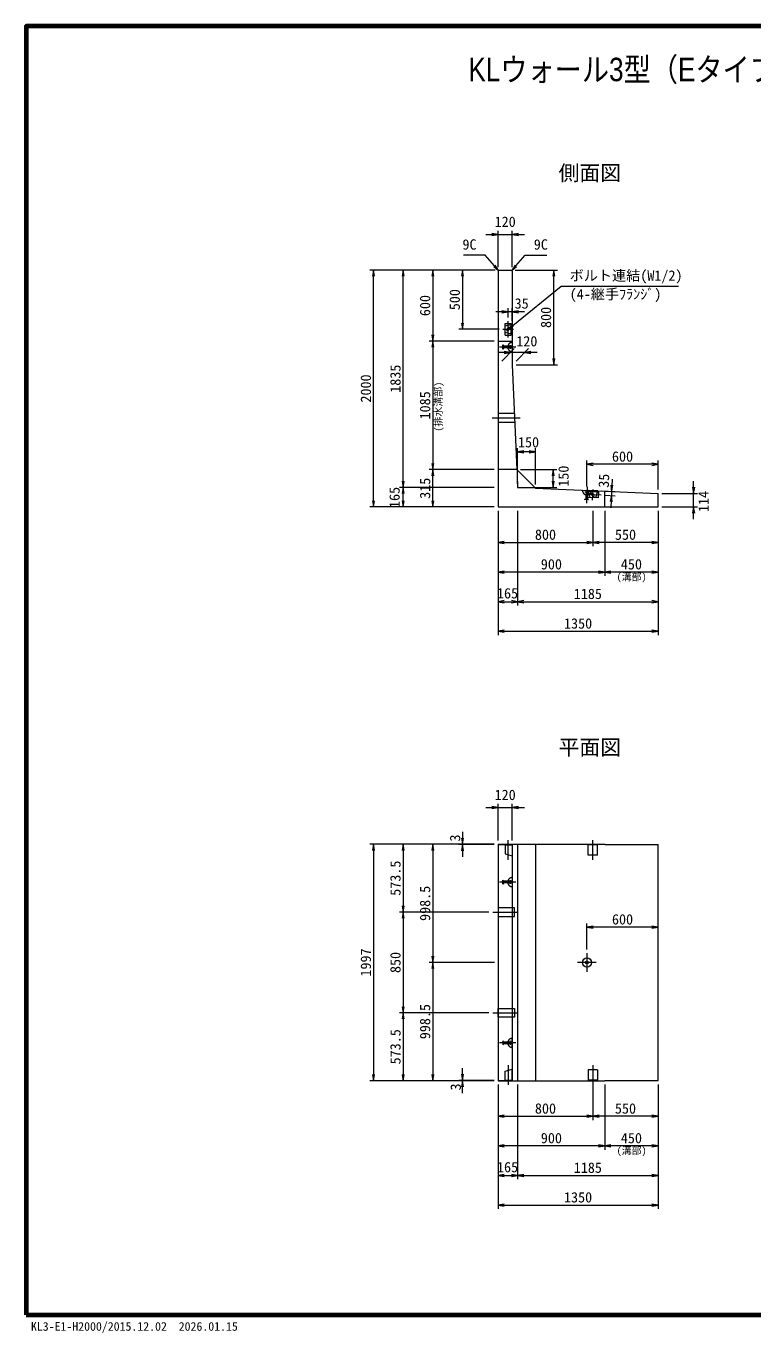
# Model space of a CAD drawing. Units: millimetres at full size, sheet at 1:40. Extents: x 108088 to 123888, y 10657 to 21690.
# Drawn here: x 108088 to 114218, y 10657 to 21690 of the extents above; entities that cross this region are included whole.
import ezdxf
from ezdxf.enums import TextEntityAlignment as Align

# ---------------------------------------------------------------- set-up
doc = ezdxf.new("R2010")
doc.units = ezdxf.units.MM
doc.header["$LTSCALE"] = 40
doc.linetypes.add('CHAIN', pattern=[18.5, 12, -1.5, 3.5, -1.5])
doc.linetypes.add('DASHED', pattern=[7.5, 6, -1.5])
for name, color, linetype, lineweight in [('01図枠', 1, 'Continuous', 70), ('中心', 6, 'CHAIN', 9), ('外形線', 7, 'Continuous', 13), ('寸法', 2, 'Continuous', 9), ('細線', 4, 'Continuous', 9)]:
    doc.layers.add(name, color=color, linetype=linetype, lineweight=lineweight)
doc.layers.add('文字', color=7, linetype='Continuous')
doc.styles.add('ＭＳ ゴシック', font='')
doc.styles.add('ＭＳ Ｐゴシック', font='')
doc.styles.get('ＭＳ ゴシック').set_extended_font_data('MS Gothic')
doc.styles.get('ＭＳ Ｐゴシック').set_extended_font_data('MS PGothic')

# ---------------------------------------------------------------- blocks, each defined once
blk = doc.blocks.new('open_arrow')
at = {"color": 0, "linetype": 'Continuous', "lineweight": -2}
blk.add_lwpolyline([(7.5, 1.25), (0, 0), (7.5, -1.25)], dxfattribs=at)

msp = doc.modelspace()

# ---------------------------------------------------------------- linework, layer by layer
at = {"layer": '01図枠'}
msp.add_lwpolyline([(108087.54, 10809.99), (123887.54, 10809.99), (123887.54, 21689.99), (108087.54, 21689.99)], close=True, dxfattribs=at)
at = {"layer": '中心'}
for p, q in [((112153.27, 19061.98), (112153.27, 19198.98)), ((112108.27, 19130.48), (112198.27, 19130.48)), ((112218.27, 18980.48), (112079.27, 18980.48)), ((112255.62, 18380.48), (112018.27, 18380.48)), ((112819.56, 17800.41), (112813.61, 17661.54)), ((112866.35, 17688.31), (112870.2, 17778.23)), ((112936.71, 17730.34), (112799.84, 17736.2)), ((112153.27, 14651.44), (112153.27, 14816.44)), ((112868.27, 14651.44), (112868.27, 14816.44)), ((112868.27, 14651.44), (112868.27, 14815.44)), ((112218.27, 14462.44), (112079.27, 14462.44)), ((112023.27, 14208.94), (112233.27, 14208.94)), ((112818.27, 13862.44), (112818.27, 13705.44)), ((112896.77, 13783.94), (112739.77, 13783.94)), ((112023.27, 13358.94), (112233.27, 13358.94)), ((112218.27, 13105.44), (112079.27, 13105.44)), ((112153.27, 12916.44), (112153.27, 12751.44)), ((112868.27, 12916.44), (112868.27, 12752.44)), ((112868.27, 12916.44), (112868.27, 12751.44))]:
    msp.add_line(p, q, dxfattribs=at)
at = {"layer": '外形線'}
for p, q in [((112077.27, 19630.48), (112068.27, 19621.48)), ((112068.27, 19621.48), (112068.27, 17630.48)), ((112077.27, 19630.48), (112179.27, 19630.48)), ((112179.27, 19630.48), (112188.27, 19621.48)), ((112188.27, 19621.48), (112188.27, 18830.48)), ((112188.27, 18830.48), (112226.75, 17945.48)), ((112226.75, 17945.48), (112383.27, 17789.06)), ((112231.1, 17845.43), (112233.27, 17795.48)), ((112233.27, 17795.48), (112283.23, 17793.34)), ((112383.27, 17789.06), (113418.27, 17744.76)), ((113418.27, 17630.48), (113418.27, 17744.76)), ((112068.27, 17630.48), (113418.27, 17630.48)), ((112068.27, 14782.44), (112968.27, 14782.44)), ((112068.27, 14782.44), (112068.27, 12785.44)), ((112188.27, 14782.44), (112188.27, 12785.44)), ((112971.27, 14779.44), (112968.27, 14782.44)), ((112971.27, 14779.44), (113418.27, 14779.44)), ((113418.27, 12788.44), (113418.27, 14779.44)), ((112068.27, 12785.44), (112968.27, 12785.44)), ((112968.27, 12785.44), (112971.27, 12788.44)), ((112971.27, 12788.44), (113418.27, 12788.44))]:
    msp.add_line(p, q, dxfattribs=at)
at = {"layer": '寸法'}
for p, q in [((111964.27, 19930.48), (112292.27, 19930.48)), ((112068.27, 19653.48), (112068.27, 19962.48)), ((112188.27, 19653.48), (112188.27, 19962.48)), ((112045.27, 19630.48), (110986.27, 19630.48)), ((111018.27, 17630.48), (111018.27, 19630.48)), ((112045.27, 19630.48), (111236.27, 19630.48)), ((111268.27, 17795.48), (111268.27, 19630.48)), ((112045.27, 19630.48), (111486.27, 19630.48)), ((111518.27, 19630.48), (111518.27, 19030.48)), ((112045.27, 19630.48), (111736.27, 19630.48)), ((111768.27, 19630.48), (111768.27, 19130.48)), ((112211.27, 19630.48), (112570.27, 19630.48)), ((112538.27, 18830.48), (112538.27, 19630.48)), ((112153.27, 19230.98), (112153.27, 19309.06)), ((112188.27, 19202.48), (112188.27, 19309.06)), ((112292.27, 19277.06), (112049.27, 19277.06)), ((112076.27, 19130.48), (111736.27, 19130.48)), ((112036.27, 19030.48), (111486.27, 19030.48)), ((112036.27, 19030.48), (111486.27, 19030.48)), ((111518.27, 19030.48), (111518.27, 17945.48)), ((112397.01, 18935.21), (112069.01, 18935.21)), ((112100.27, 18862.48), (112205.01, 18967.21)), ((112220.27, 18862.48), (112325.01, 18967.21)), ((112220.27, 18830.48), (112570.27, 18830.48)), ((112233.27, 17827.48), (112233.27, 18127.34)), ((112383.27, 18095.34), (112233.27, 18095.34)), ((112383.27, 17821.06), (112383.27, 18127.34)), ((112818.27, 17802.44), (112818.27, 18022.25)), ((113418.27, 17990.25), (112818.27, 17990.25)), ((113418.27, 17776.76), (113418.27, 18022.25)), ((112036.27, 17945.48), (111486.27, 17945.48)), ((112036.27, 17945.48), (111486.27, 17945.48)), ((111518.27, 17630.48), (111518.27, 17945.48)), ((112258.75, 17945.48), (112565.14, 17945.48)), ((112533.14, 17795.47), (112533.14, 17945.48)), ((112036.27, 17795.48), (111236.27, 17795.48)), ((112036.27, 17795.48), (111236.27, 17795.48)), ((111268.27, 17630.48), (111268.27, 17795.48)), ((112265.41, 17795.47), (112565.14, 17795.47)), ((112941.7, 17765.16), (113057.47, 17760.2)), ((113029.94, 17865.47), (113019.55, 17622.7)), ((113718.27, 17526.48), (113718.27, 17848.76)), ((112968.68, 17728.97), (113055.97, 17725.23)), ((113450.27, 17744.76), (113750.27, 17744.76)), ((112036.27, 17630.48), (110986.27, 17630.48)), ((112036.27, 17630.48), (111236.27, 17630.48)), ((112036.27, 17630.48), (111486.27, 17630.48)), ((112068.27, 17598.48), (112068.27, 16548.48)), ((112068.27, 17598.48), (112068.27, 16798.48)), ((112068.27, 17598.48), (112068.27, 17048.48)), ((112068.27, 17598.48), (112068.27, 17298.48)), ((112233.27, 17598.48), (112233.27, 16798.48)), ((112233.27, 17598.48), (112233.27, 16798.48)), ((112868.27, 17598.48), (112868.27, 17298.48)), ((112868.27, 17598.48), (112868.27, 17298.48)), ((112968.27, 17598.48), (112968.27, 17048.48)), ((112968.27, 17598.48), (112968.27, 17048.48)), ((113418.27, 17598.48), (113418.27, 16548.48)), ((113418.27, 17598.48), (113418.27, 16798.48)), ((113418.27, 17598.48), (113418.27, 17298.48)), ((113418.27, 17598.48), (113418.27, 17048.48)), ((113450.27, 17630.48), (113750.27, 17630.48)), ((112068.27, 17330.48), (112868.27, 17330.48)), ((113418.27, 17330.48), (112868.27, 17330.48)), ((112968.27, 17080.48), (112068.27, 17080.48)), ((113418.27, 17080.48), (112968.27, 17080.48)), ((112068.27, 16830.48), (112233.27, 16830.48)), ((112233.27, 16830.48), (113418.27, 16830.48)), ((112068.27, 16580.48), (113418.27, 16580.48)), ((112068.27, 14814.44), (112068.27, 15123.44)), ((112188.27, 14814.44), (112188.27, 15123.44)), ((111964.27, 15091.44), (112292.27, 15091.44)), ((111768.27, 14886.44), (111768.27, 14675.44)), ((112036.27, 14782.44), (110986.27, 14782.44)), ((111018.27, 14782.44), (111018.27, 12785.44)), ((112036.27, 14782.44), (111236.27, 14782.44)), ((111268.27, 14782.44), (111268.27, 14208.94)), ((112036.27, 14782.44), (111486.27, 14782.44)), ((111518.27, 14782.44), (111518.27, 13783.94)), ((112036.27, 14782.44), (111736.27, 14782.44)), ((112036.27, 14779.44), (111736.27, 14779.44)), ((111991.27, 14208.94), (111236.27, 14208.94)), ((111991.27, 14208.94), (111236.27, 14208.94)), ((111268.27, 14208.94), (111268.27, 13358.94)), ((112818.27, 13894.44), (112818.27, 14114.25)), ((113418.27, 14082.25), (112818.27, 14082.25)), ((113418.27, 13868.76), (113418.27, 14114.25)), ((112037.27, 13783.94), (111486.27, 13783.94)), ((112037.27, 13783.94), (111486.27, 13783.94)), ((111518.27, 13783.94), (111518.27, 12785.44)), ((111991.27, 13358.94), (111236.27, 13358.94)), ((111991.27, 13358.94), (111236.27, 13358.94)), ((111268.27, 13358.94), (111268.27, 12785.44)), ((111768.27, 12681.44), (111768.27, 12892.44)), ((112036.27, 12785.44), (110986.27, 12785.44)), ((112036.27, 12785.44), (111236.27, 12785.44)), ((112036.27, 12785.44), (111486.27, 12785.44)), ((112036.27, 12788.44), (111736.27, 12788.44)), ((112036.27, 12785.44), (111736.27, 12785.44)), ((112068.27, 12753.44), (112068.27, 11703.44)), ((112068.27, 12753.44), (112068.27, 11953.44)), ((112068.27, 12753.44), (112068.27, 12203.44)), ((112068.27, 12753.44), (112068.27, 12453.44)), ((112233.27, 12753.44), (112233.27, 11953.44)), ((112233.27, 12753.44), (112233.27, 11953.44)), ((112868.27, 12753.44), (112868.27, 12453.44)), ((112868.27, 12753.44), (112868.27, 12453.44)), ((112968.27, 12753.44), (112968.27, 12203.44)), ((112968.27, 12753.44), (112968.27, 12203.44)), ((113418.27, 12753.44), (113418.27, 11703.44)), ((113418.27, 12753.44), (113418.27, 11953.44)), ((113418.27, 12753.44), (113418.27, 12453.44)), ((113418.27, 12753.44), (113418.27, 12203.44)), ((112068.27, 12485.44), (112868.27, 12485.44)), ((113418.27, 12485.44), (112868.27, 12485.44)), ((112968.27, 12235.44), (112068.27, 12235.44)), ((113418.27, 12235.44), (112968.27, 12235.44)), ((112068.27, 11985.44), (112233.27, 11985.44)), ((112233.27, 11985.44), (113418.27, 11985.44)), ((112068.27, 11735.44), (113418.27, 11735.44))]:
    msp.add_line(p, q, dxfattribs=at)
at = {"layer": '寸法', "color": 3, "linetype": 'DASHED'}
for p, q in [((112109.27, 18962.98), (112109.27, 18997.98)), ((112109.27, 18997.98), (112116.94, 18987.48)), ((112168.94, 18987.48), (112116.94, 18987.48)), ((112116.94, 18987.48), (112116.94, 18973.48)), ((112168.94, 18967.98), (112168.94, 18992.98)), ((112168.94, 18992.98), (112177.27, 18992.98)), ((112177.27, 18992.98), (112177.27, 18967.98)), ((112188.27, 19018.98), (112188.27, 18941.98)), ((112116.94, 18973.48), (112109.27, 18962.98)), ((112168.94, 18973.48), (112116.94, 18973.48)), ((112177.27, 18967.98), (112168.94, 18967.98)), ((112779.81, 17772.09), (112856.74, 17768.79)), ((112797.41, 17692.26), (112808.23, 17699.47)), ((112832.38, 17690.76), (112797.41, 17692.26)), ((112804.96, 17751.65), (112805.31, 17759.98)), ((112829.93, 17750.58), (112804.96, 17751.65)), ((112805.31, 17759.98), (112830.29, 17758.91)), ((112810.45, 17751.42), (112808.23, 17699.47)), ((112808.23, 17699.47), (112822.22, 17698.87)), ((112824.44, 17750.82), (112822.22, 17698.87)), ((112822.22, 17698.87), (112832.38, 17690.76)), ((112830.29, 17758.91), (112829.93, 17750.58)), ((112109.27, 14444.94), (112109.27, 14479.94)), ((112109.27, 14479.94), (112116.94, 14469.44)), ((112116.94, 14455.44), (112109.27, 14444.94)), ((112168.94, 14469.44), (112116.94, 14469.44)), ((112116.94, 14469.44), (112116.94, 14455.44)), ((112168.94, 14455.44), (112116.94, 14455.44)), ((112168.94, 14449.94), (112168.94, 14474.94)), ((112168.94, 14474.94), (112177.27, 14474.94)), ((112177.27, 14474.94), (112177.27, 14449.94)), ((112188.27, 14500.94), (112188.27, 14423.94)), ((112177.27, 14449.94), (112168.94, 14449.94)), ((112188.27, 13066.94), (112188.27, 13143.94)), ((112116.94, 13112.44), (112109.27, 13122.94)), ((112109.27, 13122.94), (112109.27, 13087.94)), ((112109.27, 13087.94), (112116.94, 13098.44)), ((112168.94, 13112.44), (112116.94, 13112.44)), ((112116.94, 13098.44), (112116.94, 13112.44)), ((112168.94, 13098.44), (112116.94, 13098.44)), ((112177.27, 13117.94), (112168.94, 13117.94)), ((112168.94, 13117.94), (112168.94, 13092.94)), ((112168.94, 13092.94), (112177.27, 13092.94)), ((112177.27, 13092.94), (112177.27, 13117.94))]:
    msp.add_line(p, q, dxfattribs=at)
at = {"layer": '寸法'}
for points in [[(112072.75, 19625.95), (112038.57, 19665.15), (111958.8, 19756.62), (111777.05, 19756.62)], [(112183.8, 19625.95), (112217.97, 19665.15), (112297.75, 19756.62), (112479.5, 19756.62)], [(112153.27, 19130.48), (112193.6, 19163.31), (112600.36, 19494.44), (113590.96, 19494.44)]]:
    msp.add_lwpolyline(points, dxfattribs=at)
at = {"layer": '寸法', "color": 3}
for radius in [38.5, 12.5]:
    msp.add_circle((112818.27, 13783.94), radius, dxfattribs=at)
at = {"layer": '寸法', "color": 3, "linetype": 'DASHED'}
for centre, start, end in [((112188.27, 18980.48), 90, 270), ((112818.27, 17770.44), 177.54915, 357.54915), ((112188.27, 14462.44), 90, 270), ((112188.27, 13105.44), 90, 270)]:
    msp.add_arc(centre, 38.5, start, end, dxfattribs=at)
at = {"layer": '細線'}
for p, q in [((112128.27, 19081.98), (112128.27, 19178.98)), ((112128.27, 19178.98), (112178.27, 19178.98)), ((112153.27, 19141.79), (112141.96, 19130.48)), ((112164.59, 19130.48), (112153.27, 19119.16)), ((112178.27, 19081.98), (112178.27, 19178.98)), ((112068.27, 19030.48), (112188.27, 19030.48)), ((112128.27, 19081.98), (112178.27, 19081.98)), ((112226.75, 17945.48), (112068.27, 17945.48)), ((112968.27, 17630.48), (112968.27, 17764.02)), ((112818.75, 17710.36), (112820.89, 17760.32)), ((112915.66, 17706.22), (112818.75, 17710.36)), ((112917.8, 17756.17), (112820.89, 17760.32)), ((112856.97, 17733.75), (112867.79, 17721.96)), ((112868.76, 17744.57), (112879.58, 17732.78)), ((112915.66, 17706.22), (112917.8, 17756.17)), ((112233.27, 14782.44), (112233.27, 12785.44)), ((112383.27, 14782.44), (112383.27, 12785.44)), ((112908.27, 14776.44), (112828.27, 14776.44)), ((112828.27, 14691.44), (112828.27, 14776.44)), ((112908.27, 14691.44), (112828.27, 14691.44)), ((112908.27, 14691.44), (112908.27, 14776.44)), ((112908.27, 12876.44), (112828.27, 12876.44)), ((112828.27, 12876.44), (112828.27, 12791.44)), ((112908.27, 12876.44), (112908.27, 12791.44)), ((112908.27, 12791.44), (112828.27, 12791.44))]:
    msp.add_line(p, q, dxfattribs=at)
at = {"layer": '細線', "linetype": 'DASHED'}
for p, q in [((112188.27, 19170.48), (112128.27, 19155.48)), ((112128.27, 19105.48), (112188.27, 19090.48)), ((112188.27, 19090.48), (112188.27, 19170.48)), ((112204.14, 18417.98), (112068.27, 18417.98)), ((112207.02, 18342.98), (112068.27, 18342.98)), ((112829.81, 17769.95), (112842.23, 17709.36)), ((112909.73, 17766.52), (112829.81, 17769.95)), ((112892.18, 17707.22), (112909.73, 17766.52)), ((112068.27, 14779.44), (112188.27, 14779.44)), ((112128.27, 14776.44), (112128.27, 14700.44)), ((112128.27, 14776.44), (112188.27, 14776.44)), ((112128.27, 14700.44), (112188.27, 14685.44)), ((112188.27, 14776.44), (112188.27, 14685.44)), ((112128.27, 12867.44), (112188.27, 12882.44)), ((112128.27, 12791.44), (112128.27, 12867.44)), ((112188.27, 12791.44), (112188.27, 12882.44)), ((112068.27, 12788.44), (112188.27, 12788.44)), ((112128.27, 12791.44), (112188.27, 12791.44))]:
    msp.add_line(p, q, dxfattribs=at)
for points in [[(112068.27, 14171.44), (112207.84, 14171.44), (112207.84, 14246.44), (112068.27, 14246.44)], [(112068.27, 13396.44), (112207.84, 13396.44), (112207.84, 13321.44), (112068.27, 13321.44)]]:
    msp.add_lwpolyline(points, close=True, dxfattribs=at)
at = {"layer": '細線'}
for centre, start, end in [((112147.62, 19124.82), 135, 315), ((112158.93, 19136.13), 315, 135), ((112862.86, 17739.16), 42.54915, 222.54915), ((112873.68, 17727.37), 222.54915, 42.54915)]:
    msp.add_arc(centre, 8, start, end, dxfattribs=at)

# ---------------------------------------------------------------- block references
at = {"layer": '寸法', "xscale": 6.93, "yscale": 6.93}
for p, rotation in [((112068.27, 19930.48), 180), ((112072.75, 19625.95), 131.1), ((112183.8, 19625.95), 48.9), ((111018.27, 19630.48), 270), ((111268.27, 19630.48), 270), ((111518.27, 19630.48), 270), ((111768.27, 19630.48), 270), ((112538.27, 19630.48), 270), ((112153.27, 19277.06), 180), ((111768.27, 19130.48), 90), ((112153.27, 19130.48), 39.1), ((111518.27, 19030.48), 90), ((111518.27, 19030.48), 270), ((112173.01, 18935.21), 180), ((112538.27, 18830.48), 90), ((112383.27, 18095.34), 180), ((111518.27, 17945.48), 90), ((113418.27, 17990.25), 180), ((111518.27, 17945.48), 270), ((112533.14, 17945.48), 270), ((111268.27, 17795.48), 90), ((111268.27, 17795.48), 270), ((112533.14, 17795.47), 90), ((113025.5, 17761.57), 87.5), ((113718.27, 17744.76), 90), ((111018.27, 17630.48), 90), ((111268.27, 17630.48), 90), ((111518.27, 17630.48), 90), ((113024, 17726.6), 267.5), ((113718.27, 17630.48), 270), ((112868.27, 17330.48), 180), ((113418.27, 17330.48), 180), ((112968.27, 17080.48), 180), ((113418.27, 17080.48), 180), ((112233.27, 16830.48), 180), ((113418.27, 16830.48), 180), ((113418.27, 16580.48), 180), ((112068.27, 15091.44), 180), ((111768.27, 14782.44), 90), ((111018.27, 14782.44), 270), ((111268.27, 14782.44), 270), ((111518.27, 14782.44), 270), ((111768.27, 14779.44), 270), ((111268.27, 14208.94), 90), ((111268.27, 14208.94), 270), ((113418.27, 14082.25), 180), ((111518.27, 13783.94), 90), ((111518.27, 13783.94), 270), ((111268.27, 13358.94), 90), ((111268.27, 13358.94), 270), ((111018.27, 12785.44), 90), ((111268.27, 12785.44), 90), ((111518.27, 12785.44), 90), ((111768.27, 12788.44), 90), ((111768.27, 12785.44), 270), ((112868.27, 12485.44), 180), ((113418.27, 12485.44), 180), ((112968.27, 12235.44), 180), ((113418.27, 12235.44), 180), ((112233.27, 11985.44), 180), ((113418.27, 11985.44), 180), ((113418.27, 11735.44), 180)]:
    msp.add_blockref('open_arrow', p, dxfattribs=dict(at, rotation=rotation))
for p in [(112188.27, 19930.48), (112188.27, 19277.06), (112293.01, 18935.21), (112233.27, 18095.34), (112818.27, 17990.25), (112068.27, 17330.48), (112868.27, 17330.48), (112068.27, 17080.48), (112968.27, 17080.48), (112068.27, 16830.48), (112233.27, 16830.48), (112068.27, 16580.48), (112188.27, 15091.44), (112818.27, 14082.25), (112068.27, 12485.44), (112868.27, 12485.44), (112068.27, 12235.44), (112968.27, 12235.44), (112068.27, 11985.44), (112233.27, 11985.44), (112068.27, 11735.44)]:
    msp.add_blockref('open_arrow', p, dxfattribs=at)

# ---------------------------------------------------------------- texts
at = {"layer": '寸法', "style": 'ＭＳ ゴシック'}
for s, p in [('120', (112128.27, 20038.48)), ('35', (112267.44, 19348.46)), ('120', (112311.06, 19029.62)), ('150', (112325.41, 18176.91)), ('600', (113118.27, 18056.25)), ('800', (112468.27, 17396.48)), ('550', (113143.27, 17396.48)), ('900', (112518.27, 17146.48)), ('450', (113193.27, 17146.48)), ('165', (112148.27, 16901.53)), ('1185', (112825.77, 16896.48)), ('1350', (112743.27, 16646.48)), ('120', (112128.27, 15199.44)), ('600', (113118.27, 14148.25)), ('800', (112468.27, 12551.44)), ('550', (113143.27, 12551.44)), ('900', (112518.27, 12301.44)), ('450', (113193.27, 12301.44)), ('165', (112148.27, 12056.49)), ('1185', (112825.77, 12051.44)), ('1350', (112743.27, 11801.44))]:
    msp.add_text(s, height=87.35, dxfattribs=at).set_placement(p, align=Align.MIDDLE_CENTER)
msp.add_text('9C', height=87.35, dxfattribs=at).set_placement((111886.8, 19776.62), align=Align.BOTTOM_RIGHT)
for s, p in [('9C', (112369.75, 19776.62)), ('ボルト連結(W1/2)', (112672.36, 19514.44))]:
    msp.add_text(s, height=87.35, dxfattribs=at).set_placement(p, align=Align.BOTTOM_LEFT)
for s, rotation, p in [('500', 90, (111702.27, 19380.48)), ('600', 90, (111452.27, 19330.48)), ('800', 90, (112472.27, 19230.48)), ('1835', 90, (111202.27, 18712.98)), ('2000', 90, (110952.27, 18630.48)), ('1085', 90, (111452.27, 18487.98)), ('150', 90, (112620.25, 17890.14)), ('35', 87.549, (112960.81, 17851.76)), ('165', 90, (111194.86, 17710.48)), ('315', 90, (111452.27, 17787.98)), ('114', 90, (113801.71, 17676.08)), ('3', 90, (111705.46, 14834.88)), ('573.5', 90, (111202.27, 14495.69)), ('998.5', 90, (111452.27, 14283.19)), ('1997', 90, (110952.27, 13783.94)), ('850', 90, (111202.27, 13783.94)), ('998.5', 90, (111452.27, 13284.69)), ('573.5', 90, (111202.27, 13072.19)), ('3', 90, (111710.74, 12732.99))]:
    msp.add_text(s, height=87.35, rotation=rotation, dxfattribs=at).set_placement(p, align=Align.MIDDLE_CENTER)
at = {"layer": '寸法', "color": 3, "style": 'ＭＳ ゴシック'}
msp.add_text('(4-継手ﾌﾗﾝｼﾞ)', height=87.35, dxfattribs=at).set_placement((112672.36, 19470.83), align=Align.TOP_LEFT)
msp.add_text('(排水溝部)', height=61.71, rotation=90, dxfattribs=at).set_placement((111613.73, 18266.36), align=Align.BOTTOM_LEFT)
for p in [(113068.73, 16991.26), (113068.73, 12146.22)]:
    msp.add_text('(溝部)', height=61.71, dxfattribs=at).set_placement(p, align=Align.BOTTOM_LEFT)
at = {"layer": '文字', "style": 'ＭＳ Ｐゴシック', "width": 0.85}
msp.add_text(' KLウォール3型（Eタイプ）標準部構造図\u3000\u3000\u3000\u3000\u3000\u3000\u3000\u3000\u3000\u3000\u3000\u3000\u3000\u3000 \u3000\u3000\u3000\u3000', height=197.9, dxfattribs=at).set_placement((115987.54, 21165.77), align=Align.BOTTOM_CENTER)
at = {"layer": '文字', "style": 'ＭＳ Ｐゴシック'}
for s, p in [(' 側面図 ', (112842.36, 20347.73)), (' 平面図 ', (112842.36, 15498.08))]:
    msp.add_text(s, height=128.7, dxfattribs=at).set_placement(p, align=Align.BOTTOM_CENTER)
at = {"layer": '文字', "style": 'ＭＳ ゴシック'}
msp.add_text('KL3-E1-H2000/2015.12.02  2026.01.15', height=73.31, dxfattribs=at).set_placement((108127.74, 10652.54), align=Align.BOTTOM_LEFT)

doc.saveas('drawing.dxf')
